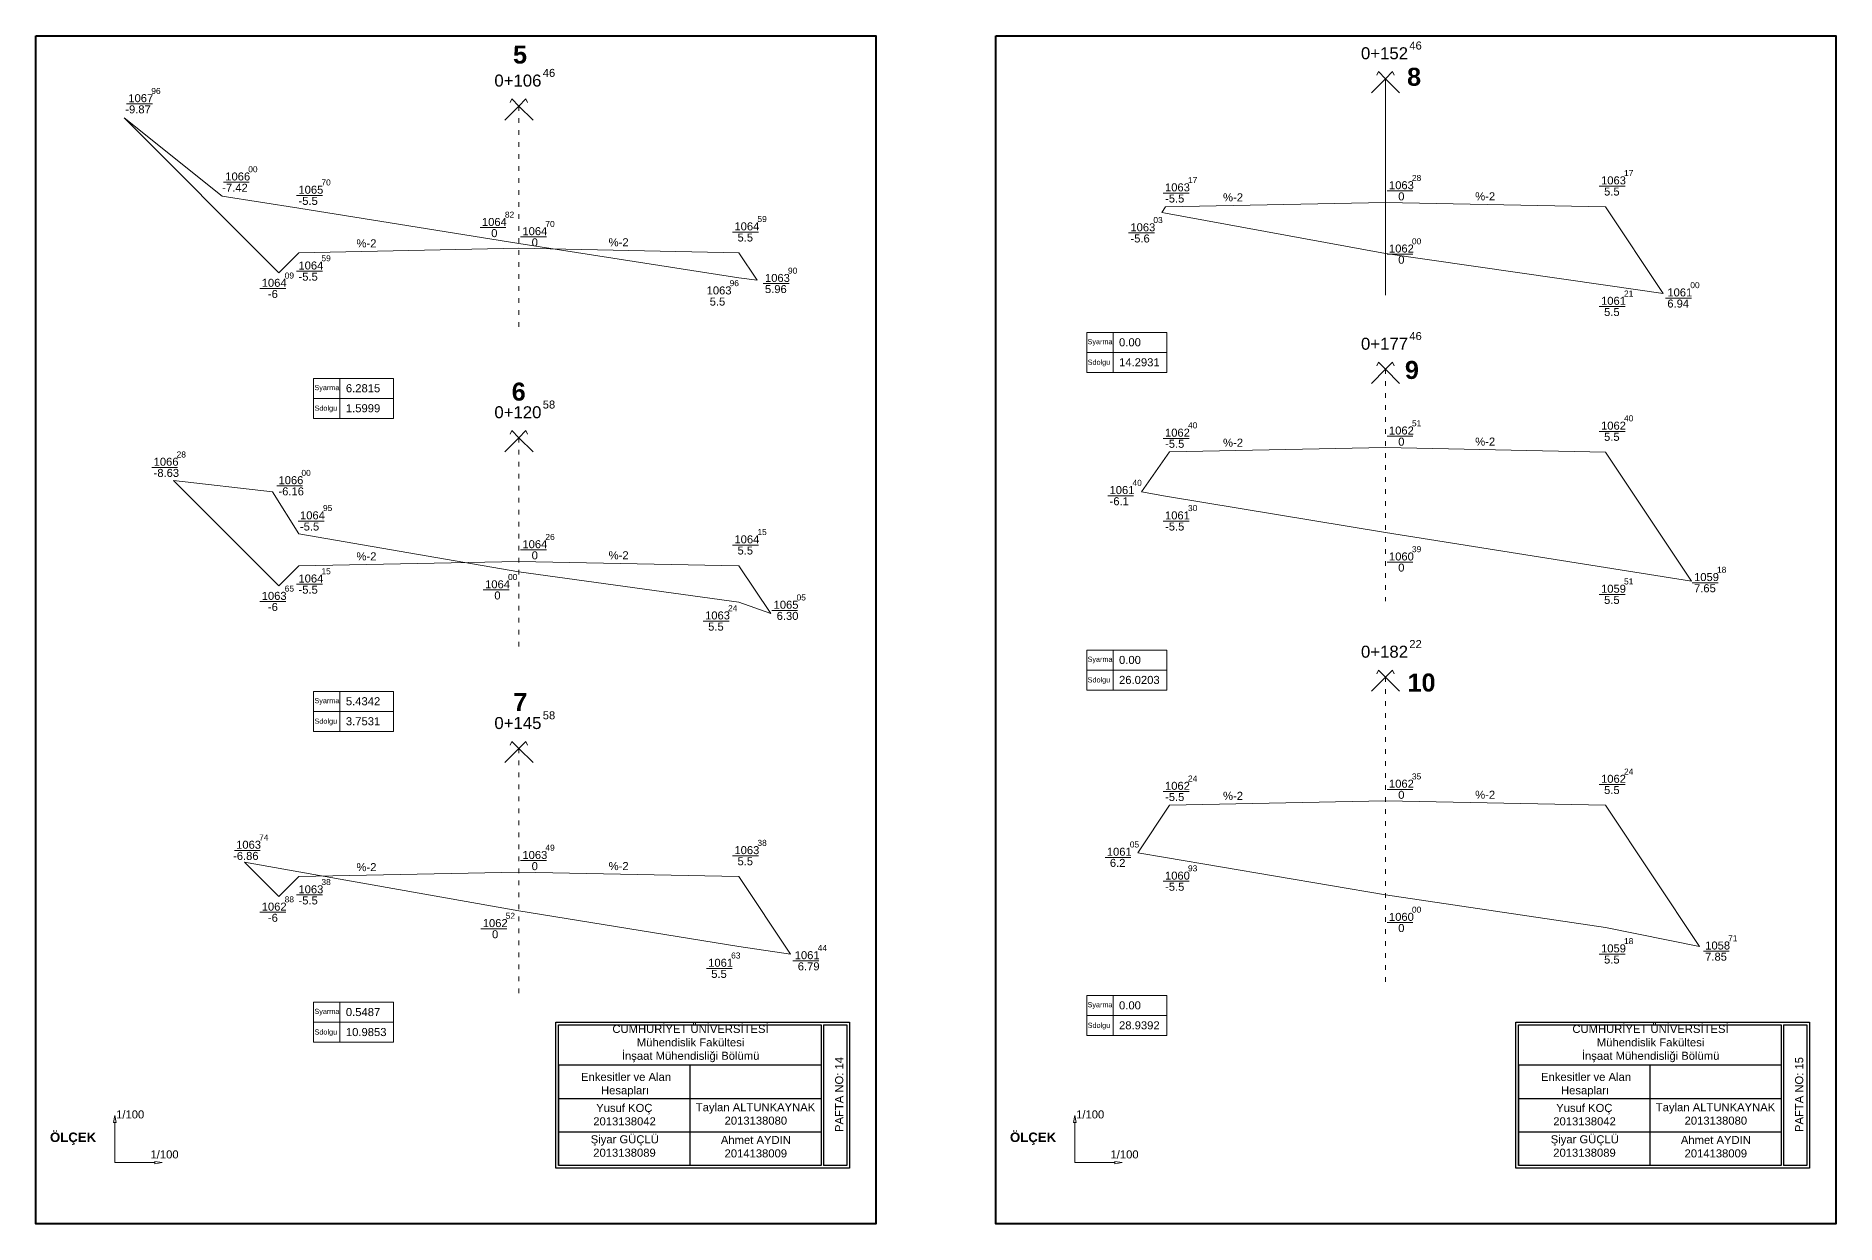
# Model space of a CAD drawing. Header units: millimetres. Extents: x 19067981 to 38137102, y 2652003 to 2652615.
# Drawn here: x 19068517.28 to 19068562.28, y 2652463.69 to 2652493.39 of the extents above; entities that cross this region are included whole.
import ezdxf

# ---------------------------------------------------------------- set-up
doc = ezdxf.new("R2010")
doc.units = ezdxf.units.MM
doc.linetypes.add('ACAD_ISO03W100', pattern=[30, 12, -18])
doc.layers.add('D.K Kesit No', color=93, linetype='Continuous', lineweight=9)
doc.styles.get("Standard").update_dxf_attribs({"font": 'arial.ttf'})

msp = doc.modelspace()

# ---------------------------------------------------------------- linework, layer by layer
at = {"lineweight": 0, "ltscale": 2}
for p, q in [((19068519.54, 2652491.692), (19068520.184, 2652491.692)), ((19068521.963, 2652489.735), (19068522.608, 2652489.735)), ((19068545.456, 2652489.463), (19068546.101, 2652489.463)), ((19068551.055, 2652489.516), (19068551.7, 2652489.516)), ((19068556.357, 2652489.637), (19068557.001, 2652489.637)), ((19068523.792, 2652489.403), (19068524.437, 2652489.403)), ((19068528.379, 2652488.598), (19068529.024, 2652488.598)), ((19068529.391, 2652488.367), (19068530.035, 2652488.367)), ((19068534.692, 2652488.488), (19068535.337, 2652488.488)), ((19068544.591, 2652488.464), (19068545.235, 2652488.464)), ((19068551.055, 2652487.933), (19068551.7, 2652487.933)), ((19068523.792, 2652487.509), (19068524.437, 2652487.509)), ((19068522.874, 2652487.076), (19068523.519, 2652487.076)), ((19068535.456, 2652487.198), (19068536.101, 2652487.198)), ((19068558.015, 2652486.836), (19068558.659, 2652486.836)), ((19068556.357, 2652486.626), (19068557.001, 2652486.626)), ((19068545.456, 2652483.33), (19068546.101, 2652483.33)), ((19068551.055, 2652483.384), (19068551.7, 2652483.384)), ((19068556.357, 2652483.505), (19068557.001, 2652483.505)), ((19068520.173, 2652482.603), (19068520.817, 2652482.603)), ((19068523.293, 2652482.142), (19068523.937, 2652482.142)), ((19068544.069, 2652481.895), (19068544.714, 2652481.895)), ((19068523.831, 2652481.263), (19068524.476, 2652481.263)), ((19068545.456, 2652481.262), (19068546.101, 2652481.262)), ((19068529.391, 2652480.541), (19068530.035, 2652480.541)), ((19068534.692, 2652480.662), (19068535.337, 2652480.662)), ((19068551.055, 2652480.235), (19068551.7, 2652480.235)), ((19068523.792, 2652479.684), (19068524.437, 2652479.684)), ((19068558.683, 2652479.72), (19068559.327, 2652479.72)), ((19068522.874, 2652479.25), (19068523.519, 2652479.25)), ((19068528.458, 2652479.539), (19068529.103, 2652479.539)), ((19068556.357, 2652479.428), (19068557.001, 2652479.428)), ((19068533.958, 2652478.761), (19068534.603, 2652478.761)), ((19068535.671, 2652479.028), (19068536.316, 2652479.028)), ((19068556.357, 2652474.676), (19068557.001, 2652474.676)), ((19068545.456, 2652474.501), (19068546.101, 2652474.501)), ((19068551.055, 2652474.554), (19068551.7, 2652474.554)), ((19068522.234, 2652473.028), (19068522.878, 2652473.028)), ((19068534.692, 2652472.893), (19068535.337, 2652472.893)), ((19068544.002, 2652472.853), (19068544.647, 2652472.853)), ((19068529.391, 2652472.772), (19068530.035, 2652472.772)), ((19068523.792, 2652471.914), (19068524.437, 2652471.914)), ((19068545.456, 2652472.256), (19068546.101, 2652472.256)), ((19068522.874, 2652471.481), (19068523.519, 2652471.481)), ((19068528.4, 2652471.069), (19068529.044, 2652471.069)), ((19068551.055, 2652471.225), (19068551.7, 2652471.225)), ((19068536.199, 2652470.267), (19068536.844, 2652470.267)), ((19068556.357, 2652470.437), (19068557.001, 2652470.437)), ((19068558.961, 2652470.509), (19068559.606, 2652470.509)), ((19068534.035, 2652470.077), (19068534.679, 2652470.077))]:
    msp.add_line(p, q, dxfattribs=at)
at = {"linetype": 'ACAD_ISO03W100', "lineweight": 5, "ltscale": 0.01}
for p, q in [((19068529.349, 2652491.637), (19068529.349, 2652486.03)), ((19068551.013, 2652485.059), (19068551.013, 2652479.261)), ((19068529.349, 2652483.346), (19068529.349, 2652477.979)), ((19068551.013, 2652477.36), (19068551.013, 2652469.562)), ((19068529.349, 2652475.577), (19068529.349, 2652469.395))]:
    msp.add_line(p, q, dxfattribs=at)
at = {"color": 0, "lineweight": 25, "ltscale": 0.2}
for p, q in [((19068530.336, 2652467.666), (19068536.902, 2652467.666)), ((19068530.336, 2652467.666), (19068530.336, 2652467.266)), ((19068530.336, 2652467.666), (19068530.336, 2652465.152)), ((19068533.619, 2652467.666), (19068533.619, 2652465.152)), ((19068554.336, 2652467.666), (19068560.902, 2652467.666)), ((19068554.336, 2652467.666), (19068554.336, 2652467.266)), ((19068554.336, 2652467.666), (19068554.336, 2652465.152)), ((19068557.619, 2652467.666), (19068557.619, 2652465.152)), ((19068530.336, 2652466.828), (19068536.902, 2652466.828)), ((19068554.336, 2652466.828), (19068560.902, 2652466.828)), ((19068530.336, 2652465.99), (19068536.902, 2652465.99)), ((19068554.336, 2652465.99), (19068560.902, 2652465.99))]:
    msp.add_line(p, q, dxfattribs=at)
at = {"color": 0, "lineweight": 40, "ltscale": 0.2}
for points in [[(19068517.275, 2652493.389), (19068538.275, 2652493.389), (19068538.275, 2652463.689), (19068517.275, 2652463.689), (19068517.275, 2652493.389)], [(19068541.275, 2652493.389), (19068562.275, 2652493.389), (19068562.275, 2652463.689), (19068541.275, 2652463.689), (19068541.275, 2652493.389)]]:
    msp.add_lwpolyline(points, dxfattribs=at)
for points in [[(19068530.324, 2652468.734), (19068537.612, 2652468.734), (19068537.612, 2652465.085), (19068530.268, 2652465.085), (19068530.268, 2652468.734), (19068530.324, 2652468.734)], [(19068536.902, 2652465.152), (19068530.336, 2652465.152), (19068530.336, 2652468.666), (19068536.902, 2652468.666)], [(19068536.902, 2652468.666), (19068536.902, 2652465.152)], [(19068536.964, 2652468.666), (19068537.545, 2652468.666), (19068537.545, 2652465.152), (19068536.964, 2652465.152)], [(19068536.964, 2652468.666), (19068536.964, 2652465.152)], [(19068554.324, 2652468.734), (19068561.612, 2652468.734), (19068561.612, 2652465.085), (19068554.268, 2652465.085), (19068554.268, 2652468.734), (19068554.324, 2652468.734)], [(19068560.902, 2652465.152), (19068554.336, 2652465.152), (19068554.336, 2652468.666), (19068560.902, 2652468.666)], [(19068560.902, 2652468.666), (19068560.902, 2652465.152)], [(19068560.964, 2652468.666), (19068561.545, 2652468.666), (19068561.545, 2652465.152), (19068560.964, 2652465.152)], [(19068560.964, 2652468.666), (19068560.964, 2652465.152)]]:
    msp.add_lwpolyline(points)
at = {"color": 0, "lineweight": 25}
for p in [(19068530.336, 2652466.828), (19068554.336, 2652466.828), (19068530.336, 2652465.99), (19068554.336, 2652465.99)]:
    msp.add_point(p, dxfattribs=at)
at = {"layer": 'D.K Kesit No', "color": 0, "ltscale": 0.2}
for p, q in [((19068551.013, 2652492.321), (19068550.659, 2652491.968)), ((19068550.836, 2652492.498), (19068550.798, 2652492.406)), ((19068551.013, 2652492.321), (19068550.836, 2652492.498)), ((19068551.013, 2652492.321), (19068551.19, 2652492.498)), ((19068551.013, 2652492.321), (19068551.366, 2652491.968)), ((19068551.19, 2652492.498), (19068551.228, 2652492.406)), ((19068529.172, 2652491.814), (19068529.133, 2652491.722)), ((19068529.349, 2652491.637), (19068529.172, 2652491.814)), ((19068529.349, 2652491.637), (19068529.525, 2652491.814)), ((19068529.525, 2652491.814), (19068529.564, 2652491.722)), ((19068529.349, 2652491.637), (19068528.995, 2652491.284)), ((19068529.349, 2652491.637), (19068529.702, 2652491.284)), ((19068543.543, 2652484.975), (19068543.543, 2652485.975)), ((19068543.543, 2652485.975), (19068545.543, 2652485.975)), ((19068544.203, 2652485.975), (19068544.203, 2652484.975)), ((19068545.543, 2652485.975), (19068545.543, 2652484.975)), ((19068545.543, 2652485.475), (19068543.543, 2652485.475)), ((19068545.543, 2652484.975), (19068543.543, 2652484.975)), ((19068551.013, 2652485.059), (19068550.659, 2652484.705)), ((19068550.836, 2652485.235), (19068550.798, 2652485.143)), ((19068551.013, 2652485.059), (19068550.836, 2652485.235)), ((19068551.013, 2652485.059), (19068551.19, 2652485.235)), ((19068551.013, 2652485.059), (19068551.366, 2652484.705)), ((19068551.19, 2652485.235), (19068551.228, 2652485.143)), ((19068524.214, 2652483.825), (19068524.214, 2652484.825)), ((19068524.214, 2652484.825), (19068526.214, 2652484.825)), ((19068524.874, 2652484.825), (19068524.874, 2652483.825)), ((19068526.214, 2652484.825), (19068526.214, 2652483.825)), ((19068526.214, 2652484.325), (19068524.214, 2652484.325)), ((19068526.214, 2652483.825), (19068524.214, 2652483.825)), ((19068529.349, 2652483.346), (19068528.995, 2652482.993)), ((19068529.172, 2652483.523), (19068529.133, 2652483.431)), ((19068529.349, 2652483.346), (19068529.172, 2652483.523)), ((19068529.349, 2652483.346), (19068529.525, 2652483.523)), ((19068529.349, 2652483.346), (19068529.702, 2652482.993)), ((19068529.525, 2652483.523), (19068529.564, 2652483.431)), ((19068543.543, 2652477.033), (19068543.543, 2652478.033)), ((19068543.543, 2652478.033), (19068545.543, 2652478.033)), ((19068544.203, 2652478.033), (19068544.203, 2652477.033)), ((19068545.543, 2652478.033), (19068545.543, 2652477.033)), ((19068545.543, 2652477.533), (19068543.543, 2652477.533)), ((19068551.013, 2652477.36), (19068550.659, 2652477.006)), ((19068550.836, 2652477.536), (19068550.798, 2652477.444)), ((19068551.013, 2652477.36), (19068550.836, 2652477.536)), ((19068551.013, 2652477.36), (19068551.19, 2652477.536)), ((19068551.013, 2652477.36), (19068551.366, 2652477.006)), ((19068551.19, 2652477.536), (19068551.228, 2652477.444)), ((19068524.214, 2652476), (19068524.214, 2652477)), ((19068524.214, 2652477), (19068526.214, 2652477)), ((19068524.874, 2652477), (19068524.874, 2652476)), ((19068526.214, 2652477), (19068526.214, 2652476)), ((19068545.543, 2652477.033), (19068543.543, 2652477.033)), ((19068526.214, 2652476.5), (19068524.214, 2652476.5)), ((19068526.214, 2652476), (19068524.214, 2652476)), ((19068529.349, 2652475.577), (19068528.995, 2652475.224)), ((19068529.172, 2652475.754), (19068529.133, 2652475.662)), ((19068529.349, 2652475.577), (19068529.172, 2652475.754)), ((19068529.349, 2652475.577), (19068529.525, 2652475.754)), ((19068529.349, 2652475.577), (19068529.702, 2652475.224)), ((19068529.525, 2652475.754), (19068529.564, 2652475.662)), ((19068524.214, 2652468.231), (19068524.214, 2652469.231)), ((19068524.214, 2652469.231), (19068526.214, 2652469.231)), ((19068524.874, 2652469.231), (19068524.874, 2652468.231)), ((19068526.214, 2652469.231), (19068526.214, 2652468.231)), ((19068543.543, 2652468.398), (19068543.543, 2652469.398)), ((19068543.543, 2652469.398), (19068545.543, 2652469.398)), ((19068544.203, 2652469.398), (19068544.203, 2652468.398)), ((19068545.543, 2652469.398), (19068545.543, 2652468.398)), ((19068545.543, 2652468.898), (19068543.543, 2652468.898)), ((19068526.214, 2652468.731), (19068524.214, 2652468.731)), ((19068545.543, 2652468.398), (19068543.543, 2652468.398)), ((19068526.214, 2652468.231), (19068524.214, 2652468.231)), ((19068519.217, 2652466.223), (19068519.247, 2652466.403)), ((19068519.277, 2652466.223), (19068519.217, 2652466.223)), ((19068519.247, 2652466.403), (19068519.277, 2652466.223)), ((19068519.247, 2652465.223), (19068519.247, 2652466.223)), ((19068543.217, 2652466.223), (19068543.247, 2652466.403)), ((19068543.277, 2652466.223), (19068543.217, 2652466.223)), ((19068543.247, 2652466.403), (19068543.277, 2652466.223)), ((19068543.247, 2652465.223), (19068543.247, 2652466.223)), ((19068519.247, 2652465.223), (19068520.247, 2652465.223)), ((19068520.247, 2652465.253), (19068520.427, 2652465.223)), ((19068520.247, 2652465.193), (19068520.247, 2652465.253)), ((19068520.427, 2652465.223), (19068520.247, 2652465.193)), ((19068543.247, 2652465.223), (19068544.247, 2652465.223)), ((19068544.247, 2652465.253), (19068544.427, 2652465.223)), ((19068544.247, 2652465.193), (19068544.247, 2652465.253)), ((19068544.427, 2652465.223), (19068544.247, 2652465.193))]:
    msp.add_line(p, q, dxfattribs=at)
at = {"layer": 'D.K Kesit No', "lineweight": 0, "ltscale": 0.2}
for p, q in [((19068551.013, 2652492.321), (19068551.013, 2652486.911)), ((19068551.013, 2652489.23), (19068545.513, 2652489.12)), ((19068556.513, 2652489.12), (19068551.013, 2652489.23)), ((19068529.349, 2652488.081), (19068523.849, 2652487.971)), ((19068534.849, 2652487.971), (19068529.349, 2652488.081)), ((19068551.013, 2652483.098), (19068545.612, 2652482.99)), ((19068556.513, 2652482.988), (19068551.013, 2652483.098)), ((19068529.349, 2652480.255), (19068523.849, 2652480.145)), ((19068534.849, 2652480.145), (19068529.349, 2652480.255)), ((19068551.013, 2652474.268), (19068545.612, 2652474.16)), ((19068556.513, 2652474.158), (19068551.013, 2652474.268)), ((19068529.349, 2652472.486), (19068523.849, 2652472.376)), ((19068534.849, 2652472.376), (19068529.349, 2652472.486))]:
    msp.add_line(p, q, dxfattribs=at)
at = {"layer": 'D.K Kesit No', "color": 1, "lineweight": 0, "ltscale": 0.2}
for p, q in [((19068519.479, 2652491.341), (19068521.929, 2652489.381)), ((19068519.479, 2652491.341), (19068523.349, 2652487.471)), ((19068521.929, 2652489.381), (19068523.849, 2652489.081)), ((19068523.849, 2652489.081), (19068529.349, 2652488.201)), ((19068545.418, 2652488.978), (19068545.513, 2652489.12)), ((19068557.957, 2652486.954), (19068556.513, 2652489.12)), ((19068545.418, 2652488.978), (19068545.513, 2652488.96)), ((19068545.513, 2652488.96), (19068551.013, 2652487.95)), ((19068534.849, 2652487.341), (19068529.349, 2652488.201)), ((19068523.349, 2652487.471), (19068523.849, 2652487.971)), ((19068535.308, 2652487.282), (19068534.849, 2652487.971)), ((19068556.513, 2652487.16), (19068551.013, 2652487.95)), ((19068535.308, 2652487.282), (19068534.849, 2652487.341)), ((19068557.957, 2652486.954), (19068556.513, 2652487.16)), ((19068544.913, 2652481.991), (19068545.612, 2652482.99)), ((19068558.663, 2652479.763), (19068556.513, 2652482.988)), ((19068520.716, 2652482.278), (19068523.189, 2652481.995)), ((19068520.716, 2652482.278), (19068523.349, 2652479.645)), ((19068523.189, 2652481.995), (19068523.849, 2652480.945)), ((19068544.913, 2652481.991), (19068545.513, 2652481.888)), ((19068545.513, 2652481.888), (19068551.013, 2652480.978)), ((19068523.849, 2652480.945), (19068529.349, 2652479.995)), ((19068556.513, 2652480.098), (19068551.013, 2652480.978)), ((19068523.349, 2652479.645), (19068523.849, 2652480.145)), ((19068535.645, 2652478.951), (19068534.849, 2652480.145)), ((19068558.663, 2652479.763), (19068556.513, 2652480.098)), ((19068534.849, 2652479.235), (19068529.349, 2652479.995)), ((19068535.645, 2652478.951), (19068534.849, 2652479.235)), ((19068544.818, 2652472.969), (19068545.612, 2652474.16)), ((19068558.865, 2652470.63), (19068556.513, 2652474.158)), ((19068544.818, 2652472.969), (19068545.513, 2652472.848)), ((19068545.513, 2652472.848), (19068551.013, 2652471.918)), ((19068522.487, 2652472.737), (19068523.849, 2652472.496)), ((19068522.487, 2652472.737), (19068523.349, 2652471.876)), ((19068523.349, 2652471.876), (19068523.849, 2652472.376)), ((19068523.849, 2652472.496), (19068529.349, 2652471.516)), ((19068536.142, 2652470.436), (19068534.849, 2652472.376)), ((19068556.513, 2652471.098), (19068551.013, 2652471.918)), ((19068534.849, 2652470.626), (19068529.349, 2652471.516)), ((19068558.865, 2652470.63), (19068556.513, 2652471.098)), ((19068536.142, 2652470.436), (19068534.849, 2652470.626))]:
    msp.add_line(p, q, dxfattribs=at)

# ---------------------------------------------------------------- texts
at = {"color": 7, "lineweight": 20, "char_height": 0.45, "attachment_point": 5}
for s, insert in [('{\\fArial|b1|i0|c162|p34;5}', (19068529.376, 2652492.921)), ('{\\fArial|b1|i0|c162|p34;8}', (19068551.727, 2652492.366)), ('{\\fArial|b1|i0|c162|p34;9}', (19068551.673, 2652485.037)), ('{\\fArial|b1|i0|c162|p34;6}', (19068529.343, 2652484.495)), ('{\\fArial|b1|i0|c162|p34;10}', (19068551.914, 2652477.222)), ('{\\fArial|b1|i0|c162|p34;7}', (19068529.383, 2652476.741))]:
    msp.add_mtext_dynamic_manual_height_columns(s, width=2.02378, gutter_width=0.91, heights=[0], dxfattribs=dict(at, insert=insert))
at = {"color": 7, "lineweight": 20, "attachment_point": 5}
for s, insert, char_height, width in [('0+152', (19068550.988, 2652492.955), 0.3, 16.65294), ('46', (19068551.764, 2652493.149), 0.2, 16.65294), ('0+106', (19068529.323, 2652492.272), 0.3, 16.65294), ('46', (19068530.1, 2652492.465), 0.2, 16.65294), ('46', (19068551.764, 2652485.886), 0.2, 16.65294), ('0+177', (19068550.988, 2652485.693), 0.3, 16.65294), ('0+120', (19068529.323, 2652483.98), 0.3, 16.65294), ('58', (19068530.1, 2652484.174), 0.2, 16.65294), ('22', (19068551.764, 2652478.187), 0.2, 16.65294), ('0+182', (19068550.988, 2652477.994), 0.3, 16.65294), ('58', (19068530.1, 2652476.405), 0.2, 16.65294), ('0+145', (19068529.323, 2652476.211), 0.3, 16.65294), ('{\\fArial|b1|i0|c162|p34;ÖLÇEK}', (19068518.202, 2652465.821), 0.23657, 13.13195), ('{\\fArial|b1|i0|c162|p34;ÖLÇEK}', (19068542.202, 2652465.821), 0.23657, 13.13195)]:
    msp.add_mtext(s, dxfattribs=dict(at, insert=insert, char_height=char_height, width=width))
at = {"color": 1, "lineweight": 0}
for s, insert, char_height, width, attachment_point in [('{\\C5;1067}', (19068519.584, 2652491.934), 0.2, 0.87201, 1), ('{\\C5;96}', (19068520.158, 2652492.09), 0.15, 4.707345624410664e-14, 1), ('{\\C5;   -9.87}', (19068519.275, 2652491.452), 0.2, 0.96851, 7), ('{\\C5;1066}', (19068522.008, 2652489.977), 0.2, 0.87201, 1), ('{\\C5;00}', (19068522.582, 2652490.133), 0.15, 4.707345624410664e-14, 1), ('{\\C5;28}', (19068551.674, 2652489.915), 0.15, 4.707345624410664e-14, 1), ('{\\C5;17}', (19068556.976, 2652490.036), 0.15, 4.707345624410664e-14, 1), ('{\\C5;   -7.42}', (19068521.699, 2652489.495), 0.2, 0.96851, 7), ('{\\C5;1065}', (19068523.837, 2652489.645), 0.2, 0.87201, 1), ('{\\C5;70}', (19068524.411, 2652489.802), 0.15, 4.707345624410664e-14, 1), ('{\\C5;1063}', (19068545.501, 2652489.705), 0.2, 0.87201, 1), ('{\\C5;17}', (19068546.075, 2652489.861), 0.15, 4.707345624410664e-14, 1), ('{\\C5;1063}', (19068551.1, 2652489.758), 0.2, 0.87201, 1), ('{\\C5;    0}', (19068551.021, 2652489.276), 0.2, 0.96851, 7), ('{\\C5;1063}', (19068556.402, 2652489.879), 0.2, 0.87201, 1), ('{\\C5;  5.5}', (19068556.323, 2652489.398), 0.2, 0.96851, 7), ('{\\C5;    -5.5}', (19068523.528, 2652489.163), 0.2, 0.96851, 7), ('{\\C5;    -5.5}', (19068545.192, 2652489.223), 0.2, 0.96851, 7), ('{\\C5;1064}', (19068528.424, 2652488.84), 0.2, 0.87201, 1), ('{\\C5;    0}', (19068528.345, 2652488.358), 0.2, 0.96851, 7), ('{\\C5;82}', (19068528.998, 2652488.997), 0.15, 4.707345624410664e-14, 1), ('{\\C5;1064}', (19068529.436, 2652488.609), 0.2, 0.87201, 1), ('{\\C5;70}', (19068530.01, 2652488.765), 0.15, 4.707345624410664e-14, 1), ('{\\C5;1064}', (19068534.737, 2652488.73), 0.2, 0.87201, 1), ('{\\C5;59}', (19068535.311, 2652488.887), 0.15, 4.707345624410664e-14, 1), ('{\\C5;1063}', (19068544.636, 2652488.706), 0.2, 0.87201, 1), ('{\\C5;03}', (19068545.21, 2652488.862), 0.15, 4.707345624410664e-14, 1), ('{\\C5;    0}', (19068529.357, 2652488.127), 0.2, 0.96851, 7), ('{\\C5;  5.5}', (19068534.658, 2652488.248), 0.2, 0.96851, 7), ('{\\C5;    -5.6}', (19068544.327, 2652488.224), 0.2, 0.96851, 7), ('{\\C5;1062}', (19068551.1, 2652488.175), 0.2, 0.87201, 1), ('{\\C5;00}', (19068551.674, 2652488.332), 0.15, 4.707345624410664e-14, 1), ('{\\C5;1064}', (19068523.837, 2652487.751), 0.2, 0.87201, 1), ('{\\C5;59}', (19068524.411, 2652487.908), 0.15, 4.707345624410664e-14, 1), ('{\\C5;    0}', (19068551.021, 2652487.693), 0.2, 0.96851, 7), ('{\\C5;1064}', (19068522.919, 2652487.318), 0.2, 0.87201, 1), ('{\\C5;09}', (19068523.493, 2652487.475), 0.15, 4.707345624410664e-14, 1), ('{\\C5;    -5.5}', (19068523.528, 2652487.269), 0.2, 0.96851, 7), ('{\\C5;96}', (19068534.616, 2652487.285), 0.15, 4.707345624410664e-14, 1), ('{\\C5;1063}', (19068535.501, 2652487.44), 0.2, 0.87201, 1), ('{\\C5;90}', (19068536.075, 2652487.597), 0.15, 4.707345624410664e-14, 1), ('{\\C5;00}', (19068558.633, 2652487.235), 0.15, 4.707345624410664e-14, 1), ('{\\C5;   -6}', (19068522.84, 2652486.836), 0.2, 0.96851, 7), ('{\\C5;1063}', (19068534.042, 2652487.128), 0.2, 0.87201, 1), ('{\\C5;  5.5}', (19068533.963, 2652486.646), 0.2, 0.96851, 7), ('{\\C5; 5.96}', (19068535.422, 2652486.959), 0.2, 0.96851, 7), ('{\\C5;1061}', (19068556.402, 2652486.868), 0.2, 0.87201, 1), ('{\\C5;21}', (19068556.976, 2652487.025), 0.15, 4.707345624410664e-14, 1), ('{\\C5; 6.94}', (19068557.981, 2652486.597), 0.2, 0.96851, 7), ('{\\C5;1061}', (19068558.06, 2652487.078), 0.2, 0.87201, 1), ('{\\C5;  5.5}', (19068556.323, 2652486.386), 0.2, 0.96851, 7), ('{\\C5;40}', (19068546.075, 2652483.729), 0.15, 4.707345624410664e-14, 1), ('{\\C5;1062}', (19068551.1, 2652483.626), 0.2, 0.87201, 1), ('{\\C5;51}', (19068551.674, 2652483.782), 0.15, 4.707345624410664e-14, 1), ('{\\C5;1062}', (19068556.402, 2652483.747), 0.2, 0.87201, 1), ('{\\C5;40}', (19068556.976, 2652483.904), 0.15, 4.707345624410664e-14, 1), ('{\\C5;    -5.5}', (19068545.192, 2652483.091), 0.2, 0.96851, 7), ('{\\C5;1062}', (19068545.501, 2652483.572), 0.2, 0.87201, 1), ('{\\C5;    0}', (19068551.021, 2652483.144), 0.2, 0.96851, 7), ('{\\C5;  5.5}', (19068556.323, 2652483.265), 0.2, 0.96851, 7), ('{\\C5;1066}', (19068520.217, 2652482.845), 0.2, 0.87453, 1), ('{\\C5;28}', (19068520.791, 2652483.001), 0.15, 4.707345624410664e-14, 1), ('{\\C5; -8.63}', (19068520.138, 2652482.363), 0.2, 0.96851, 7), ('{\\C5;1066}', (19068523.338, 2652482.384), 0.2, 0.87201, 1), ('{\\C5;00}', (19068523.911, 2652482.541), 0.15, 4.707345624410664e-14, 1), ('{\\C5;40}', (19068544.688, 2652482.293), 0.15, 4.707345624410664e-14, 1), ('{\\C5; -6.16}', (19068523.259, 2652481.902), 0.2, 0.96851, 7), ('{\\C5;    -6.1}', (19068543.805, 2652481.655), 0.2, 0.96851, 7), ('{\\C5;1061}', (19068544.114, 2652482.137), 0.2, 0.87201, 1), ('{\\C5;1064}', (19068523.876, 2652481.505), 0.2, 0.87201, 1), ('{\\C5;95}', (19068524.45, 2652481.662), 0.15, 4.707345624410664e-14, 1), ('{\\C5;1061}', (19068545.501, 2652481.504), 0.2, 0.87201, 1), ('{\\C5;30}', (19068546.075, 2652481.661), 0.15, 4.707345624410664e-14, 1), ('{\\C5; -5.5}', (19068523.797, 2652481.023), 0.2, 0.96851, 7), ('{\\C5;26}', (19068530.01, 2652480.94), 0.15, 4.707345624410664e-14, 1), ('{\\C5;1064}', (19068534.737, 2652480.905), 0.2, 0.87201, 1), ('{\\C5;15}', (19068535.311, 2652481.061), 0.15, 4.707345624410664e-14, 1), ('{\\C5;    -5.5}', (19068545.192, 2652481.023), 0.2, 0.96851, 7), ('{\\C5;1064}', (19068529.436, 2652480.783), 0.2, 0.87201, 1), ('{\\C5;    0}', (19068529.357, 2652480.302), 0.2, 0.96851, 7), ('{\\C5;  5.5}', (19068534.658, 2652480.423), 0.2, 0.96851, 7), ('{\\C5;1060}', (19068551.1, 2652480.477), 0.2, 0.87201, 1), ('{\\C5;39}', (19068551.674, 2652480.634), 0.15, 4.707345624410664e-14, 1), ('{\\C5;15}', (19068524.411, 2652480.082), 0.15, 4.707345624410664e-14, 1), ('{\\C5;    0}', (19068551.021, 2652479.996), 0.2, 0.96851, 7), ('{\\C5;18}', (19068559.301, 2652480.119), 0.15, 4.707345624410664e-14, 1), ('{\\C5;65}', (19068523.493, 2652479.649), 0.15, 4.707345624410664e-14, 1), ('{\\C5;    -5.5}', (19068523.528, 2652479.444), 0.2, 0.96851, 7), ('{\\C5;1064}', (19068523.837, 2652479.926), 0.2, 0.87201, 1), ('{\\C5;1064}', (19068528.503, 2652479.781), 0.2, 0.87201, 1), ('{\\C5;00}', (19068529.077, 2652479.938), 0.15, 4.707345624410664e-14, 1), ('{\\C5;1059}', (19068556.402, 2652479.67), 0.2, 0.87201, 1), ('{\\C5;51}', (19068556.976, 2652479.827), 0.15, 4.707345624410664e-14, 1), ('{\\C5; 7.65}', (19068558.649, 2652479.48), 0.2, 0.96851, 7), ('{\\C5;1059}', (19068558.728, 2652479.962), 0.2, 0.87201, 1), ('{\\C5;1063}', (19068522.919, 2652479.492), 0.2, 0.87201, 1), ('{\\C5;   -6}', (19068522.84, 2652479.011), 0.2, 0.96851, 7), ('{\\C5;    0}', (19068528.424, 2652479.299), 0.2, 0.96851, 7), ('{\\C5;24}', (19068534.577, 2652479.159), 0.15, 4.707345624410664e-14, 1), ('{\\C5;1065}', (19068535.716, 2652479.27), 0.2, 0.87201, 1), ('{\\C5;05}', (19068536.29, 2652479.427), 0.15, 4.707345624410664e-14, 1), ('{\\C5;  5.5}', (19068556.323, 2652479.188), 0.2, 0.96851, 7), ('{\\C5;1063}', (19068534.003, 2652479.003), 0.2, 0.87201, 1), ('{\\C5;  5.5}', (19068533.924, 2652478.521), 0.2, 0.96851, 7), ('{\\C5;  6.30}', (19068535.637, 2652478.788), 0.2, 0.96851, 7), ('{\\C5;24}', (19068556.976, 2652475.074), 0.15, 4.707345624410664e-14, 1), ('{\\C5;1062}', (19068545.501, 2652474.743), 0.2, 0.87201, 1), ('{\\C5;24}', (19068546.075, 2652474.9), 0.15, 4.707345624410664e-14, 1), ('{\\C5;1062}', (19068551.1, 2652474.796), 0.2, 0.87201, 1), ('{\\C5;35}', (19068551.674, 2652474.953), 0.15, 4.707345624410664e-14, 1), ('{\\C5;1062}', (19068556.402, 2652474.918), 0.2, 0.87201, 1), ('{\\C5;  5.5}', (19068556.323, 2652474.436), 0.2, 0.96851, 7), ('{\\C5;    -5.5}', (19068545.192, 2652474.261), 0.2, 0.96851, 7), ('{\\C5;    0}', (19068551.021, 2652474.315), 0.2, 0.96851, 7), ('{\\C5;1063}', (19068522.279, 2652473.27), 0.2, 0.87201, 1), ('{\\C5;74}', (19068522.853, 2652473.426), 0.15, 4.707345624410664e-14, 1), ('{\\C5;38}', (19068535.311, 2652473.292), 0.15, 4.707345624410664e-14, 1), ('{\\C5;05}', (19068544.62, 2652473.252), 0.15, 4.707345624410664e-14, 1), ('{\\C5;   -6.86}', (19068521.97, 2652472.788), 0.2, 0.96851, 7), ('{\\C5;1063}', (19068529.436, 2652473.014), 0.2, 0.87201, 1), ('{\\C5;49}', (19068530.01, 2652473.171), 0.15, 4.707345624410664e-14, 1), ('{\\C5;1063}', (19068534.737, 2652473.135), 0.2, 0.87201, 1), ('{\\C5;  5.5}', (19068534.658, 2652472.654), 0.2, 0.96851, 7), ('{\\C5;1061}', (19068544.046, 2652473.095), 0.2, 0.87201, 1), ('{\\C5;  6.2}', (19068543.967, 2652472.613), 0.2, 0.96851, 7), ('{\\C5;    0}', (19068529.357, 2652472.532), 0.2, 0.96851, 7), ('{\\C5;1060}', (19068545.501, 2652472.498), 0.2, 0.87201, 1), ('{\\C5;93}', (19068546.075, 2652472.655), 0.15, 4.707345624410664e-14, 1), ('{\\C5;1063}', (19068523.837, 2652472.156), 0.2, 0.87201, 1), ('{\\C5;38}', (19068524.411, 2652472.313), 0.15, 4.707345624410664e-14, 1), ('{\\C5;    -5.5}', (19068545.192, 2652472.017), 0.2, 0.96851, 7), ('{\\C5;1062}', (19068522.919, 2652471.723), 0.2, 0.87201, 1), ('{\\C5;88}', (19068523.493, 2652471.88), 0.15, 4.707345624410664e-14, 1), ('{\\C5;    -5.5}', (19068523.528, 2652471.675), 0.2, 0.96851, 7), ('{\\C5;52}', (19068529.019, 2652471.468), 0.15, 4.707345624410664e-14, 1), ('{\\C5;1060}', (19068551.1, 2652471.467), 0.2, 0.87201, 1), ('{\\C5;00}', (19068551.674, 2652471.623), 0.15, 4.707345624410664e-14, 1), ('{\\C5;   -6}', (19068522.84, 2652471.241), 0.2, 0.96851, 7), ('{\\C5;1062}', (19068528.445, 2652471.311), 0.2, 0.87201, 1), ('{\\C5;    0}', (19068528.366, 2652470.829), 0.2, 0.96851, 7), ('{\\C5;    0}', (19068551.021, 2652470.985), 0.2, 0.96851, 7), ('{\\C5;44}', (19068536.818, 2652470.666), 0.15, 4.707345624410664e-14, 1), ('{\\C5;1059}', (19068556.402, 2652470.679), 0.2, 0.87201, 1), ('{\\C5;18}', (19068556.976, 2652470.836), 0.15, 4.707345624410664e-14, 1), ('{\\C5;1058}', (19068559.006, 2652470.751), 0.2, 0.87201, 1), ('{\\C5;71}', (19068559.58, 2652470.908), 0.15, 4.707345624410664e-14, 1), ('{\\C5;1061}', (19068534.08, 2652470.319), 0.2, 0.87201, 1), ('{\\C5;63}', (19068534.654, 2652470.476), 0.15, 4.707345624410664e-14, 1), ('{\\C5;1061}', (19068536.244, 2652470.509), 0.2, 0.87201, 1), ('{\\C5;  6.79}', (19068536.165, 2652470.027), 0.2, 0.96851, 7), ('{\\C5;  5.5}', (19068556.323, 2652470.197), 0.2, 0.96851, 7), ('{\\C5; 7.85}', (19068558.927, 2652470.269), 0.2, 0.96851, 7), ('{\\C5;  5.5}', (19068534.001, 2652469.838), 0.2, 0.96851, 7)]:
    msp.add_mtext(s, dxfattribs=dict(at, insert=insert, char_height=char_height, width=width, attachment_point=attachment_point))
at = {"color": 0, "lineweight": 25, "ltscale": 0.2, "char_height": 0.20127, "attachment_point": 1}
for s, width, insert in [('\\pi1.3491;CUMHURİYET ÜNİVERSİTESİ\\P\\pi1.9593;Mühendislik Fakültesi\\P\\pi1.5862;İnşaat Mühendisliği Bölümü', 6.56651, (19068530.336, 2652468.666)), ('\\pi1.3491;CUMHURİYET ÜNİVERSİTESİ\\P\\pi1.9593;Mühendislik Fakültesi\\P\\pi1.5862;İnşaat Mühendisliği Bölümü', 6.56651, (19068554.336, 2652468.666)), ('\\pi0.48699; Enkesitler ve Alan \\P\\pi1.0643;Hesapları', 3.28325, (19068530.336, 2652467.467)), ('\\pi0.48699; Enkesitler ve Alan \\P\\pi1.0643;Hesapları', 3.28325, (19068554.336, 2652467.467)), ('\\pi0.94438;Yusuf KOÇ\\P\\pi0.87127;2013138042', 3.28325, (19068530.336, 2652466.691)), ('\\pi0.15289;Taylan ALTUNKAYNAK\\P\\pi0.87059;2013138080', 3.28325, (19068533.619, 2652466.709)), ('\\pi0.94438;Yusuf KOÇ\\P\\pi0.87127;2013138042', 3.28325, (19068554.336, 2652466.691)), ('\\pi0.15289;Taylan ALTUNKAYNAK\\P\\pi0.87059;2013138080', 3.28325, (19068557.619, 2652466.709)), ('\\pi0.80778;Şiyar GÜÇLÜ\\P\\pi0.87004;2013138089', 3.28325, (19068530.336, 2652465.907)), ('\\pi0.77812;Ahmet AYDIN\\P\\pi0.87004;2014138009', 3.28325, (19068533.619, 2652465.89)), ('\\pi0.80778;Şiyar GÜÇLÜ\\P\\pi0.87004;2013138089', 3.28325, (19068554.336, 2652465.907)), ('\\pi0.77812;Ahmet AYDIN\\P\\pi0.87004;2014138009', 3.28325, (19068557.619, 2652465.89))]:
    msp.add_mtext_dynamic_manual_height_columns(s, width=width, gutter_width=1.006, heights=[0], dxfattribs=dict(at, insert=insert))
at = {"color": 0, "lineweight": 25, "ltscale": 0.2, "char_height": 0.20127, "attachment_point": 1, "rotation": 90}
for s, insert in [('\\pi0.83703;PAFTA NO: 14', (19068537.254, 2652465.152)), ('\\pi0.83587;PAFTA NO: 15', (19068561.254, 2652465.152))]:
    msp.add_mtext_dynamic_manual_height_columns(s, width=3.5138, gutter_width=1.006, heights=[0], dxfattribs=dict(at, insert=insert))
at = {"layer": 'D.K Kesit No', "color": 0, "linetype": 'ACAD_ISO03W100', "ltscale": 0.2, "char_height": 0.2013, "width": 0.58936, "attachment_point": 1}
for s, insert in [('%-2', (19068546.951, 2652489.455)), ('%-2', (19068553.255, 2652489.481)), ('%-2', (19068525.287, 2652488.305)), ('%-2', (19068531.591, 2652488.332)), ('%-2', (19068546.951, 2652483.322)), ('%-2', (19068553.255, 2652483.349)), ('%-2', (19068525.287, 2652480.48)), ('%-2', (19068531.591, 2652480.507)), ('%-2', (19068546.951, 2652474.493)), ('%-2', (19068553.255, 2652474.52)), ('%-2', (19068525.287, 2652472.711)), ('%-2', (19068531.591, 2652472.737)), ('1/100', (19068519.278, 2652466.529)), ('1/100', (19068543.278, 2652466.529)), ('1/100', (19068520.137, 2652465.529)), ('1/100', (19068544.137, 2652465.529))]:
    msp.add_mtext(s, dxfattribs=dict(at, insert=insert))
at = {"layer": 'D.K Kesit No', "color": 0, "lineweight": 0, "ltscale": 0.2, "char_height": 0.1296, "attachment_point": 1}
for s, insert in [('Syarma ', (19068543.564, 2652485.813)), ('Sdolgu ', (19068543.567, 2652485.298)), ('Syarma ', (19068524.236, 2652484.664)), ('Sdolgu ', (19068524.239, 2652484.149)), ('Syarma ', (19068543.564, 2652477.872)), ('Sdolgu ', (19068543.567, 2652477.357)), ('Syarma ', (19068524.236, 2652476.838)), ('Sdolgu ', (19068524.239, 2652476.323)), ('Syarma ', (19068543.564, 2652469.236)), ('Syarma ', (19068524.236, 2652469.069)), ('Sdolgu ', (19068524.239, 2652468.554)), ('Sdolgu ', (19068543.567, 2652468.721))]:
    msp.add_mtext_dynamic_manual_height_columns(s, width=2.66636, gutter_width=1.006, heights=[0], dxfattribs=dict(at, insert=insert))
at = {"layer": 'D.K Kesit No', "color": 1, "lineweight": 0, "ltscale": 0.2, "attachment_point": 1}
for s, insert, char_height in [('{\\C0;0.00}', (19068544.351, 2652485.832), 0.2013), ('{\\C0;14.2931}', (19068544.351, 2652485.332), 0.20127), ('{\\C0;6.2815}', (19068525.022, 2652484.683), 0.20127), ('{\\C0;1.5999}', (19068525.022, 2652484.183), 0.20127), ('{\\C0;0.00}', (19068544.351, 2652477.891), 0.2013), ('{\\C0;26.0203}', (19068544.351, 2652477.391), 0.20127), ('{\\C0;5.4342}', (19068525.022, 2652476.858), 0.20127), ('{\\C0;3.7531}', (19068525.022, 2652476.358), 0.20127), ('{\\C0;0.00}', (19068544.351, 2652469.256), 0.2013), ('{\\C0;0.5487}', (19068525.022, 2652469.088), 0.20127), ('{\\C0;28.9392}', (19068544.351, 2652468.756), 0.20127), ('{\\C0;10.9853}', (19068525.022, 2652468.588), 0.20127)]:
    msp.add_mtext_dynamic_manual_height_columns(s, width=1.34, gutter_width=1.006, heights=[0], dxfattribs=dict(at, insert=insert, char_height=char_height))

doc.saveas('drawing.dxf')
